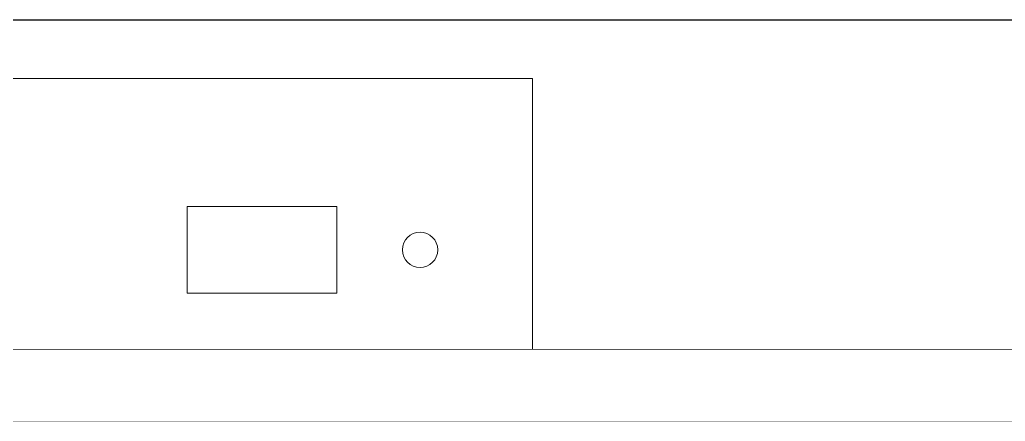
# Model space of a CAD drawing. Header units: millimetres. Extents: x -71336 to -33468, y -26189 to 22712.
# Drawn here: x -34278.5 to -34169.4, y -12542.2 to -12497.7 of the extents above; entities that cross this region are included whole.
import ezdxf

# ---------------------------------------------------------------- set-up
doc = ezdxf.new("R2010")
doc.units = ezdxf.units.MM
doc.set_wipeout_variables(frame=1)
doc.layers.add('SC - Equipment', color=7, linetype='Continuous', lineweight=13)
doc.layers.add('SC - Rack Layout - U-guides and centreline', color=5, linetype='Continuous', lineweight=13, plot=False)

# ---------------------------------------------------------------- blocks, each defined once
blk = doc.blocks.new('*U240')
at = {"layer": 'SC - Rack Layout - U-guides and centreline', "ltscale": 5}
blk.add_lwpolyline([(-300, 0), (300, 0)], dxfattribs=at)
blk = doc.blocks.new('*U241')
at = {"layer": 'SC - Rack Layout - U-guides and centreline', "color": 0, "linetype": 'ByBlock', "lineweight": -2, "transparency": 16777216}
for p in [(0, 755.65), (0, 711.2)]:
    blk.add_blockref('*U240', p, dxfattribs=at)
blk = doc.blocks.new('1U BRUSH PLATE - RACK LAYOUT')
at = {"layer": 'SC - Equipment'}
blk.add_line((241.3, 0.05), (-241.3, 0.05), dxfattribs=at)
blk = doc.blocks.new('1U RACK SHELF - RACK LAYOUT')
at = {"layer": 'SC - Equipment', "flags": 128}
for points in [[(221.58, 7.95), (-221.52, 7.95)], [(222.42, 0), (-222.36, 0)]]:
    blk.add_lwpolyline(points, dxfattribs=at)
blk.add_wipeout([(-222.36, 0), (-222.36, 2.42), (-222.28, 2.43), (-222.18, 2.45), (-222.07, 2.47), (-221.97, 2.51), (-221.89, 2.54), (-221.82, 2.58), (-221.77, 2.61), (-221.71, 2.66), (-221.68, 2.68), (-221.64, 2.73), (-221.62, 2.75), (-221.61, 2.77), (-221.58, 2.84), (-221.56, 2.91), (-221.54, 2.99), (-221.53, 3.07), (-221.52, 3.15), (-221.52, 3.32), (-221.52, 7.95), (221.58, 7.95), (221.58, 3.16), (221.59, 3.08), (221.59, 3.03), (221.6, 2.98), (221.61, 2.93), (221.63, 2.87), (221.64, 2.84), (221.65, 2.81), (221.66, 2.79), (221.67, 2.77), (221.73, 2.7), (221.77, 2.67), (221.82, 2.62), (221.89, 2.58), (221.98, 2.54), (222.06, 2.5), (222.15, 2.47), (222.28, 2.44), (222.38, 2.43), (222.42, 2.42), (222.42, 0)])
blk = doc.blocks.new('mood media mvp 195')
at = {"layer": 'SC - Equipment', "ltscale": 5}
for p, q in [((-76, 38), (76, 38)), ((76, 38), (76, 0)), ((-76, 0), (76, 0))]:
    blk.add_line(p, q, dxfattribs=at)
blk.add_lwpolyline([(37.76, 23.79), (54.34, 23.79), (54.34, 14.21), (37.76, 14.21)], close=True, dxfattribs=at)
blk.add_circle((63.56, 19), 1.95, dxfattribs=at)

msp = doc.modelspace()

# ---------------------------------------------------------------- block references
msp.add_blockref('mood media mvp 195', (-34297.756, -12542.167))
at = {"layer": 'SC - Equipment', "ltscale": 5}
msp.add_blockref('1U BRUSH PLATE - RACK LAYOUT', (-34297.756, -12497.717), dxfattribs=at)
at = {"layer": 'SC - Rack Layout - U-guides and centreline'}
msp.add_blockref('*U241', (-34297.756, -13253.367), dxfattribs=at)

# ---------------------------------------------------------------- next in the draw order: block references
msp.add_blockref('1U RACK SHELF - RACK LAYOUT', (-34297.305, -12542.165))

doc.saveas('drawing.dxf')
